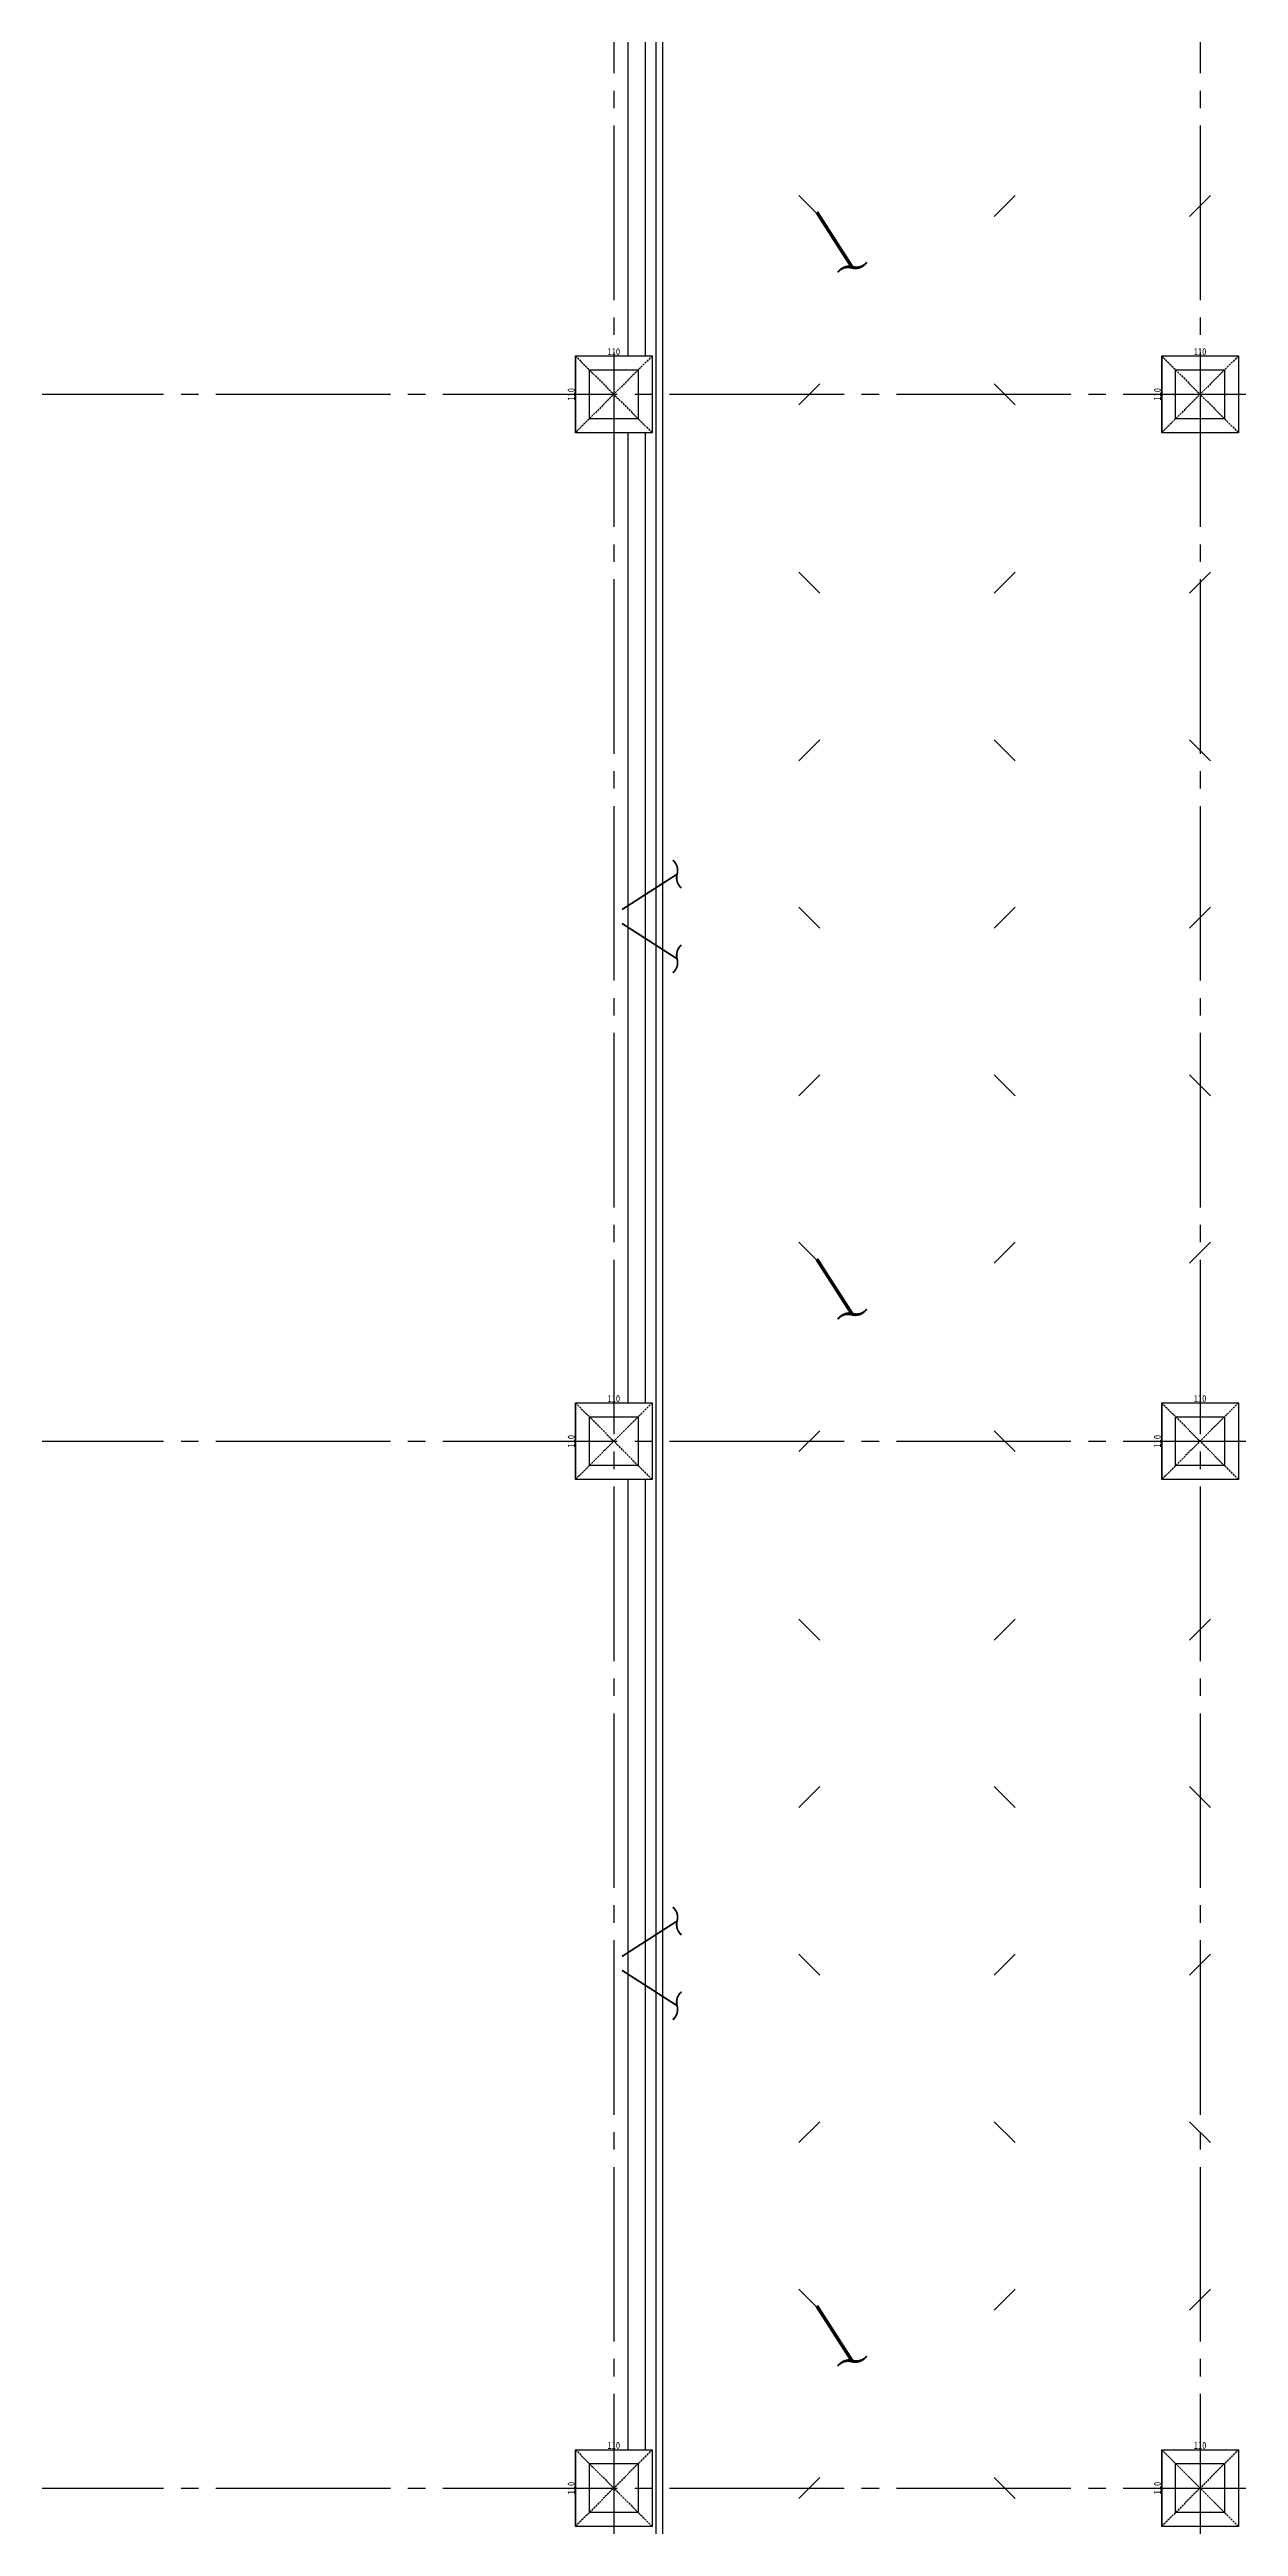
# Model space of a CAD drawing. Header units: millimetres. Extents: x -960 to 39633, y -720 to 12125.
# Drawn here: x 992 to 2695, y 2945 to 6494 of the extents above; entities that cross this region are included whole.
import ezdxf

# ---------------------------------------------------------------- set-up
doc = ezdxf.new("R2010")
doc.units = ezdxf.units.MM
doc.header["$LTSCALE"] = 100
for name, pattern in [('X-S-FAB-L05$0$COL-CEN-LIN', [3.25, 2.5, -0.25, 0.25, -0.25]), ('X-S-FAB-L05$0$DASHED', [0.75, 0.5, -0.25]), ('X-S-FAB-L05$0$HIDDEN', [0.4, 0.3, -0.1])]:
    doc.linetypes.add(name, pattern=pattern)
for name, color, linetype in [('0-xref', 7, 'Continuous'), ('188K-SM-03-F05-ARCH-PA-Y2257103$0$K-岩棉 2hr 3.5-非抗', 11, 'Continuous'), ('X-S-FAB-L05$0$BEAM', 8, 'Continuous'), ('X-S-FAB-L05$0$BLOCK', 8, 'Continuous'), ('X-S-FAB-L05$0$BR-D', 8, 'X-S-FAB-L05$0$DASHED'), ('X-S-FAB-L05$0$CCL', 8, 'X-S-FAB-L05$0$COL-CEN-LIN'), ('X-S-FAB-L05$0$COL', 8, 'Continuous'), ('X-S-FAB-L05$0$COL-S', 8, 'Continuous'), ('X-S-FAB-L05$0$S-鋼柱', 8, 'Continuous'), ('X-S-FAB-L05$0$WALL-RC', 8, 'Continuous'), ('X-S-FAB-L05$0$斜撐', 8, 'Continuous')]:
    doc.layers.add(name, color=color, linetype=linetype)
doc.layers.add('X-S-FAB-L05$0$XREF', color=8, linetype='Continuous', lineweight=0)
doc.styles.add('X-S-FAB-L05$0$DIM', font='', dxfattribs={"width": 0.8})
doc.styles.get('X-S-FAB-L05$0$DIM').set_extended_font_data('MingLiU')
doc.dimstyles.new('X-S-FAB-L05$0$JJP_005_defpoint', dxfattribs={"dimtxt": 20, "dimasz": 0.5, "dimexe": 0.5, "dimexo": 0.5, "dimgap": 0.5, "dimtad": 1, "dimdsep": 46, "dimtxsty": 'X-S-FAB-L05$0$DIM', "dimblk": 'X-S-FAB-L05$0$_None', "dimcen": 10, "dimclrd": 256, "dimclre": 256, "dimclrt": 256, "dimadec": 0, "dimazin": 0, "dimtfac": 1, "dimtix": 1, "dimtmove": 2, "dimatfit": 3, "dimldrblk": 'X-S-FAB-L05$0$_None', "dimfxl": 0.5, "dimtolj": 1, "dimtzin": 0, "dimarcsym": 0})

# ---------------------------------------------------------------- blocks, each defined once
blk = doc.blocks.new('*D173')
at = {"layer": 'DefPoints', "lineweight": -2, "transparency": 16777216}
blk.add_line((0, 0), (110, 0), dxfattribs=at)
at = {"layer": 'DefPoints', "color": 0, "transparency": 16777216}
for p in [(0, 0), (110, 0), (110, 0)]:
    blk.add_point(p, dxfattribs=at)
at = {"layer": 'DefPoints', "transparency": 16777216, "insert": (55, 6.1), "char_height": 10, "attachment_point": 5, "style": 'X-S-FAB-L05$0$DIM'}
blk.add_mtext('\\A1;110', dxfattribs=at)
blk = doc.blocks.new('X-S-FAB-L05$0$_None')
blk = doc.blocks.new('*D174')
at = {"layer": 'DefPoints', "lineweight": -2, "transparency": 16777216}
blk.add_line((0, 0), (0, -110), dxfattribs=at)
at = {"layer": 'DefPoints', "color": 0, "transparency": 16777216}
for p in [(0, 0), (0, -110), (0, -110)]:
    blk.add_point(p, dxfattribs=at)
at = {"layer": 'DefPoints', "transparency": 16777216, "insert": (-6.1, -55), "char_height": 10, "attachment_point": 5, "rotation": 90, "style": 'X-S-FAB-L05$0$DIM'}
blk.add_mtext('\\A1;110', dxfattribs=at)
blk = doc.blocks.new('X-S-FAB-L05$0$斜撐')
at = {"layer": 'X-S-FAB-L05$0$BR-D', "const_width": 0.5}
blk.add_lwpolyline([(962.11, 215.55, -0.296213), (957.95, 215.19, 0.299957), (953.75, 214.85, 0.006918)], format="xyb", dxfattribs=at)
at = {"layer": 'X-S-FAB-L05$0$BR-D', "linetype": 'ByBlock', "const_width": 0.5}
blk.add_lwpolyline([(964.37, 197.57), (957.95, 215.19)], dxfattribs=at)
blk = doc.blocks.new('X-S-FAB-L05$0$SC1')
at = {"layer": 'DefPoints'}
blk.add_line((27925, 8342.1), (27955, 8312.1), dxfattribs=at)
blk = doc.blocks.new('X-S-FAB-L05$0$VC(C)')
at = {"layer": 'X-S-FAB-L05$0$S-鋼柱'}
for p in [(-25860, -2057.1), (-25580, -2327.1), (-25860, -2597.1), (-25580, -2837.1), (-25300, -2837.1), (-25860, -3077.1), (-25580, -3317.1), (-25300, -3317.1), (-25860, -3557.1), (-25580, -3827.1), (-25860, -4097.1), (-25580, -4337.1), (-25300, -4337.1), (-25860, -4577.1), (-25580, -4817.1), (-25300, -4817.1), (-25860, -5057.1), (-25580, -5327.1)]:
    blk.add_blockref('X-S-FAB-L05$0$SC1', p, dxfattribs=at)
at = {"layer": 'X-S-FAB-L05$0$S-鋼柱', "rotation": 90}
for p in [(10687.1, -21670), (10967.1, -21670), (10407.1, -21940), (10687.1, -22210), (10967.1, -22210), (10407.1, -22450), (10687.1, -22690), (10967.1, -22690), (10407.1, -22930), (10687.1, -23170), (10967.1, -23170), (10407.1, -23440), (10687.1, -23710), (10967.1, -23710), (10407.1, -23950), (10687.1, -24190), (10967.1, -24190), (10407.1, -24430), (10687.1, -24670), (10967.1, -24670), (10407.1, -24940)]:
    blk.add_blockref('X-S-FAB-L05$0$SC1', p, dxfattribs=at)
at = {"layer": 'X-S-FAB-L05$0$斜撐'}
for p, xscale, yscale, zscale, rotation in [((6577.2, 8282.6), 5, 5, 5, 192.6853631040206), ((6579, 8284.4), 5.000000000000001, 5.000000000000001, 5.000000000000001, 192.6853631040205), ((-210.8, 9749), 5.000000000000002, 5.000000000000002, 5.000000000000002, 282.6853631040207), ((-210.8, 754.6), -5, 5, 5, 257.3146368959793), ((6577.2, 6782.6), 5, 5, 5, 192.6853631040206), ((6579, 6784.4), 5.000000000000001, 5.000000000000001, 5.000000000000001, 192.6853631040205), ((-210.8, 8249), 5.000000000000002, 5.000000000000002, 5.000000000000002, 282.6853631040207), ((-210.8, -745.4), -5, 5, 5, 257.3146368959793), ((6577.2, 5282.6), 5, 5, 5, 192.6853631040206), ((6579, 5284.4), 5.000000000000001, 5.000000000000001, 5.000000000000001, 192.6853631040205)]:
    blk.add_blockref('X-S-FAB-L05$0$斜撐', p, dxfattribs=dict(at, xscale=xscale, yscale=yscale, zscale=zscale, rotation=rotation))
blk = doc.blocks.new('188K-SM-03-F05-ARCH-PA-Y2257103')
at = {"layer": '188K-SM-03-F05-ARCH-PA-Y2257103$0$K-岩棉 2hr 3.5-非抗'}
for p, q in [((1860, 7570, 0), (1860, -7.5, 0)), ((1870, 7570, 0), (1870, -7.5, 0))]:
    blk.add_line(p, q, dxfattribs=at)
blk = doc.blocks.new('*U58')
at = {"layer": 'DefPoints', "linetype": 'X-S-FAB-L05$0$HIDDEN', "ltscale": 0.1}
for p, q in [((110, 0), (0, -110)), ((0, 0), (110, -110))]:
    blk.add_line(p, q, dxfattribs=at)
at = {"layer": 'X-S-FAB-L05$0$COL', "ltscale": 0.1}
blk.add_lwpolyline([(0, 0), (110, 0), (110, -110), (0, -110)], close=True, dxfattribs=at)
at = {"layer": 'DefPoints'}
dim = blk.add_linear_dim(base=(0, -110), p1=(0, 0), p2=(0, -110), angle=90, dimstyle='X-S-FAB-L05$0$JJP_005_defpoint', override={"dimtxt": 10}, dxfattribs=at)
dim.commit()
dim.dimension.update_dxf_attribs({"geometry": '*D174', "text_midpoint": (-6.067, -55)})
dim = blk.add_linear_dim(base=(110, 0), p1=(0, 0), p2=(110, 0), dimstyle='X-S-FAB-L05$0$JJP_005_defpoint', override={"dimtxt": 10}, dxfattribs=at)
dim.commit()
dim.dimension.update_dxf_attribs({"geometry": '*D173', "text_midpoint": (55, 6.067)})
blk = doc.blocks.new('X-S-FAB-L05$0$FAB2-L05')
at = {"layer": 'X-S-FAB-L05$0$CCL'}
for p, q in [((-24360, 11005), (-24360, 0)), ((-23520, 11005), (-23520, 0)), ((-26880, 6720), (1210, 6720)), ((-26880, 5220), (1210, 5220)), ((-26880, 3720), (1210, 3720))]:
    blk.add_line(p, q, dxfattribs=at)
at = {"layer": 'X-S-FAB-L05$0$COL-S'}
for points in [[(-24395, 6755), (-24325, 6755), (-24325, 6685), (-24395, 6685)], [(-23555, 6755), (-23485, 6755), (-23485, 6685), (-23555, 6685)], [(-24395, 5255), (-24325, 5255), (-24325, 5185), (-24395, 5185)], [(-23555, 5255), (-23485, 5255), (-23485, 5185), (-23555, 5185)], [(-24395, 3755), (-24325, 3755), (-24325, 3685), (-24395, 3685)], [(-23555, 3755), (-23485, 3755), (-23485, 3685), (-23555, 3685)]]:
    blk.add_lwpolyline(points, close=True, dxfattribs=at)
at = {"layer": 'X-S-FAB-L05$0$BEAM'}
for p in [(-24415, 6775), (-23575, 6775), (-24415, 5275), (-23575, 5275), (-24415, 3775), (-23575, 3775)]:
    blk.add_blockref('*U58', p, dxfattribs=at)
blk = doc.blocks.new('X-S-FAB-L05')
at = {"layer": 'X-S-FAB-L05$0$COL-S'}
for points in [[(1765, 6035), (1835, 6035), (1835, 5965), (1765, 5965)], [(2605, 6035), (2675, 6035), (2675, 5965), (2605, 5965)], [(1765, 4535), (1835, 4535), (1835, 4465), (1765, 4465)], [(2605, 4535), (2675, 4535), (2675, 4465), (2605, 4465)], [(1765, 3035), (1835, 3035), (1835, 2965), (1765, 2965)], [(2605, 3035), (2675, 3035), (2675, 2965), (2605, 2965)]]:
    blk.add_lwpolyline(points, close=True, dxfattribs=at)
at = {"layer": 'X-S-FAB-L05$0$WALL-RC'}
for p, q in [((1820, 7445), (1820, 6055)), ((1845, 7445), (1845, 6055)), ((1820, 5945), (1820, 4555)), ((1845, 5945), (1845, 4555)), ((1820, 4445), (1820, 3055)), ((1845, 4445), (1845, 3055))]:
    blk.add_line(p, q, dxfattribs=at)
at = {"layer": 'X-S-FAB-L05$0$BEAM'}
for p in [(1745, 6055), (2585, 6055), (1745, 4555), (2585, 4555), (1745, 3055), (2585, 3055)]:
    blk.add_blockref('*U58', p, dxfattribs=at)
at = {"layer": 'X-S-FAB-L05$0$BLOCK'}
blk.add_blockref('X-S-FAB-L05$0$FAB2-L05', (26160, -720), dxfattribs=at)
at = {"layer": 'X-S-FAB-L05$0$XREF'}
blk.add_blockref('X-S-FAB-L05$0$VC(C)', (0, 0), dxfattribs=at)

msp = doc.modelspace()

# ---------------------------------------------------------------- block references
msp.add_blockref('188K-SM-03-F05-ARCH-PA-Y2257103', (0, 0))
at = {"layer": '0-xref'}
msp.add_blockref('X-S-FAB-L05', (0, 0), dxfattribs=at)

doc.saveas('drawing.dxf')
